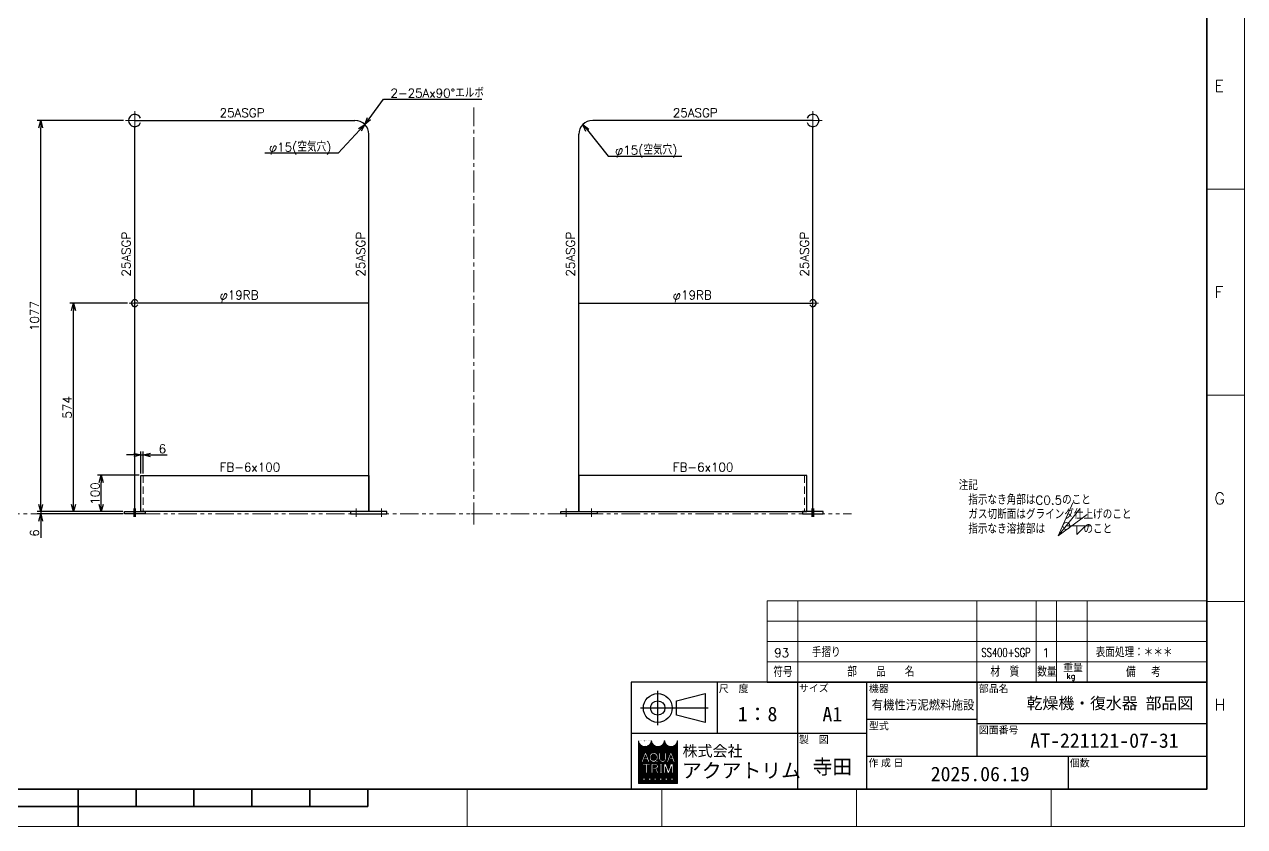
# Model space of a CAD drawing. Header units: millimetres. Extents: x 0 to 6626, y -38 to 4663.
# Drawn here: x 3269 to 6626, y 0 to 2209 of the extents above; entities that cross this region are included whole.
import ezdxf
from ezdxf import colors
from ezdxf.entities.mleader import LeaderData, LeaderLine
from ezdxf.enums import TextEntityAlignment as Align
from ezdxf.math import Vec2, Vec3

# ---------------------------------------------------------------- set-up
doc = ezdxf.new("R2010")
doc.units = ezdxf.units.MM
doc.header["$LTSCALE"] = 3.2
doc.header["$PDMODE"] = 99
doc.header["$PDSIZE"] = 1
for name, pattern in [('CENTER2', [28.575, 19.05, -3.175, 3.175, -3.175]), ('HIDDEN', [9.525, 6.35, -3.175]), ('PHANTOM2', [31.75, 15.875, -3.175, 3.175, -3.175, 3.175, -3.175])]:
    doc.linetypes.add(name, pattern=pattern)
for name, color, linetype, lineweight in [('04_HIDDEN', 2, 'HIDDEN', 13), ('05_CENTER', 4, 'CENTER2', 13), ('06_PHANTOM', 2, 'PHANTOM2', 13), ('07_TEXT', 3, 'Continuous', 13), ('08_DIM', 3, 'Continuous', 13), ('90_FRAME', 5, 'Continuous', 35)]:
    doc.layers.add(name, color=color, linetype=linetype, lineweight=lineweight)
doc.layers.add('10_DRAFT', color=8, linetype='Continuous', lineweight=0, plot=False)
doc.layers.add('91_BLANK', color=5, linetype='Continuous', lineweight=0, plot=False)
doc.styles.add('KSS_TXT', font='txt.shx', dxfattribs={"bigfont": 'extfont2.shx'})
doc.styles.add('MS_G', font='MS Gothic.ttf')
doc.styles.get("Standard").update_dxf_attribs({"font": 'txt.shx', "bigfont": 'extfont2.shx'})
doc.styles.add('表題用', font='MS PGothic.ttf')
doc.dimstyles.new('KSS_DIM', dxfattribs={"dimscale": 8, "dimtxt": 3, "dimasz": 2.5, "dimexe": 1.25, "dimexo": 0.625, "dimtad": 1, "dimdsep": 46, "dimtxsty": 'KSS_TXT', "dimblk": 'OPEN30', "dimcen": 0, "dimazin": 2, "dimtfac": 0.75, "dimtmove": 0, "dimatfit": 3, "dimldrblk": 'OPEN30', "dimfxl": 1.25, "dimtolj": 1, "dimarcsym": 0})

# ---------------------------------------------------------------- blocks, each defined once
blk = doc.blocks.new('Weld-line')
blk.add_line((0, 0), (1, 0))
blk = doc.blocks.new('Weld10-s5')
blk.add_circle((0, 0), 2)
blk = doc.blocks.new('Weld10-a1')
for p, q in [((5, 0), (0, 5)), ((0, 5), (0, 0)), ((0, 0), (5, 0))]:
    blk.add_line(p, q)
at = {"width": 0.9}
blk.add_attdef('S', text='', height=2.8, dxfattribs=at).set_placement((-2, 1), align=Align.RIGHT)
blk.add_attdef('L', (8, 1), '', height=2.8, dxfattribs=at)
blk = doc.blocks.new('_Open30')
at = {"color": 0, "linetype": 'ByBlock', "lineweight": -2}
for p, q in [((-1, 0.268), (0, 0)), ((0, 0), (-1, -0.268)), ((0, 0), (-1, 0))]:
    blk.add_line(p, q, dxfattribs=at)
blk = doc.blocks.new('*D162')
at = {"layer": '08_DIM', "color": 0, "lineweight": -2, "transparency": 16777216}
for p, q in [((3552.1, 1441.2), (3393.8, 1441.2)), ((3403.8, 887.2), (3403.8, 1421.2)), ((3539.2, 867.2), (3393.8, 867.2))]:
    blk.add_line(p, q, dxfattribs=at)
at = {"layer": 'Defpoints', "color": 0, "transparency": 16777216}
for p in [(3403.8, 1441.2), (3557.1, 1441.2), (3544.2, 867.2)]:
    blk.add_point(p, dxfattribs=at)
at = {"layer": '08_DIM', "color": 0, "lineweight": -2, "transparency": 16777216, "xscale": 20, "yscale": 20, "zscale": 20}
for p, rotation in [((3403.8, 1441.2), 90), ((3403.8, 867.2), 270)]:
    blk.add_blockref('_Open30', p, dxfattribs=dict(at, rotation=rotation))
at = {"layer": '08_DIM', "color": 0, "transparency": 16777216, "insert": (3386.8, 1154.2), "char_height": 24, "attachment_point": 5, "rotation": 90, "style": 'KSS_TXT'}
blk.add_mtext('\\A1;574', dxfattribs=at)
blk = doc.blocks.new('*D163')
at = {"layer": '08_DIM', "color": 0, "lineweight": -2, "transparency": 16777216}
for p, q in [((3541.7, 1944.2), (3303.6, 1944.2)), ((3313.6, 887.2), (3313.6, 1924.2)), ((3539.2, 867.2), (3303.6, 867.2))]:
    blk.add_line(p, q, dxfattribs=at)
at = {"layer": 'Defpoints', "color": 0, "transparency": 16777216}
for p in [(3313.6, 1944.2), (3546.7, 1944.2), (3544.2, 867.2)]:
    blk.add_point(p, dxfattribs=at)
at = {"layer": '08_DIM', "color": 0, "lineweight": -2, "transparency": 16777216, "xscale": 20, "yscale": 20, "zscale": 20}
for p, rotation in [((3313.6, 1944.2), 90), ((3313.6, 867.2), 270)]:
    blk.add_blockref('_Open30', p, dxfattribs=dict(at, rotation=rotation))
at = {"layer": '08_DIM', "color": 0, "transparency": 16777216, "insert": (3296.6, 1405.7), "char_height": 24, "attachment_point": 5, "rotation": 90, "style": 'KSS_TXT'}
blk.add_mtext('\\A1;1077', dxfattribs=at)
blk = doc.blocks.new('*D164')
at = {"layer": '08_DIM', "color": 0, "lineweight": -2, "transparency": 16777216}
for p, q in [((3313.6, 887.2), (3313.6, 907.2)), ((3539.2, 867.2), (3303.6, 867.2)), ((3539.2, 861.2), (3303.6, 861.2)), ((3313.6, 867.2), (3313.6, 861.2)), ((3313.6, 841.2), (3313.6, 795.2))]:
    blk.add_line(p, q, dxfattribs=at)
at = {"layer": 'Defpoints', "color": 0, "transparency": 16777216}
for p in [(3313.6, 861.2), (3544.2, 867.2), (3544.2, 861.2)]:
    blk.add_point(p, dxfattribs=at)
at = {"layer": '08_DIM', "color": 0, "lineweight": -2, "transparency": 16777216, "xscale": 20, "yscale": 20, "zscale": 20}
for p, rotation in [((3313.6, 867.2), 270), ((3313.6, 861.2), 90)]:
    blk.add_blockref('_Open30', p, dxfattribs=dict(at, rotation=rotation))
at = {"layer": '08_DIM', "color": 0, "transparency": 16777216, "insert": (3296.6, 808.2), "char_height": 24, "attachment_point": 5, "rotation": 90, "style": 'KSS_TXT'}
blk.add_mtext('\\A1;6', dxfattribs=at)
blk = doc.blocks.new('*D165')
at = {"layer": '08_DIM', "color": 0, "lineweight": -2, "transparency": 16777216}
for p, q in [((3584.5, 967.2), (3470.3, 967.2)), ((3480.3, 887.2), (3480.3, 947.2)), ((3539.2, 867.2), (3470.3, 867.2))]:
    blk.add_line(p, q, dxfattribs=at)
at = {"layer": 'Defpoints', "color": 0, "transparency": 16777216}
for p in [(3480.3, 967.2), (3589.5, 967.2), (3544.2, 867.2)]:
    blk.add_point(p, dxfattribs=at)
at = {"layer": '08_DIM', "color": 0, "lineweight": -2, "transparency": 16777216, "xscale": 20, "yscale": 20, "zscale": 20}
for p, rotation in [((3480.3, 967.2), 90), ((3480.3, 867.2), 270)]:
    blk.add_blockref('_Open30', p, dxfattribs=dict(at, rotation=rotation))
at = {"layer": '08_DIM', "color": 0, "transparency": 16777216, "insert": (3463.3, 917.2), "char_height": 24, "attachment_point": 5, "rotation": 90, "style": 'KSS_TXT'}
blk.add_mtext('\\A1;100', dxfattribs=at)
blk = doc.blocks.new('*D166')
at = {"layer": '08_DIM', "color": 0, "lineweight": -2, "transparency": 16777216}
for p, q in [((3569.5, 1023.2), (3549.5, 1023.2)), ((3589.5, 972.2), (3589.5, 1033.2)), ((3589.5, 1023.2), (3595.5, 1023.2)), ((3595.5, 972.2), (3595.5, 1033.2)), ((3615.5, 1023.2), (3661.5, 1023.2))]:
    blk.add_line(p, q, dxfattribs=at)
at = {"layer": 'Defpoints', "color": 0, "transparency": 16777216}
for p in [(3595.5, 1023.2), (3589.5, 967.2), (3595.5, 967.2)]:
    blk.add_point(p, dxfattribs=at)
at = {"layer": '08_DIM', "color": 0, "lineweight": -2, "transparency": 16777216, "xscale": 20, "yscale": 20, "zscale": 20}
blk.add_blockref('_Open30', (3589.5, 1023.2), dxfattribs=at)
at = {"layer": '08_DIM', "color": 0, "lineweight": -2, "transparency": 16777216, "xscale": 20, "yscale": 20, "zscale": 20, "rotation": 180}
blk.add_blockref('_Open30', (3595.5, 1023.2), dxfattribs=at)
at = {"layer": '08_DIM', "color": 0, "transparency": 16777216, "insert": (3648.5, 1040.2), "char_height": 24, "attachment_point": 5, "style": 'KSS_TXT'}
blk.add_mtext('\\A1;6', dxfattribs=at)
blk = doc.blocks.new('Jis_w20130906110600')
blk.add_blockref('Weld10-s5', (0, 0))
at = {"xscale": -1, "rotation": 180}
blk.add_blockref('Weld10-a1', (6, 0), dxfattribs=at)
at = {"layer": '08_DIM', "xscale": 14, "yscale": 14, "zscale": 14}
blk.add_blockref('Weld-line', (0, 0), dxfattribs=at)
at = {"style": 'KSS_TXT', "flags": 1}
blk.add_attdef('JISINFO', (0, 0), '', height=3, dxfattribs=at)
at = {"layer": '08_DIM'}
blk.add_leader([(-4.63, -5.77), (0, 0)], dimstyle='KSS_DIM', dxfattribs=at)

msp = doc.modelspace()

# ---------------------------------------------------------------- hatches: boundary and pattern name
at = {"layer": '90_FRAME', "lineweight": 5}
h = msp.add_hatch(dxfattribs=at)
h.set_pattern_fill('_USER', color=4, scale=2.4, angle=45, pattern_type=0)
h.set_pattern_definition([(45, (6e-06, 8e-07), (-1.6970563, 1.6970563), [])])
edge = h.paths.add_edge_path()
edge.add_arc((5065.568, 236.089), 0.512, 90, 180)
edge.add_ellipse((5047.637, 236.089), major_axis=(-17.419, 0), ratio=0.88235294, start_angle=360, end_angle=540, ccw=False)
edge.add_arc((5029.706, 236.089), 0.512, 3.187318, 180)
edge.add_ellipse((5011.775, 236.089), major_axis=(-17.419, 0), ratio=0.88235294, start_angle=360, end_angle=540, ccw=False)
edge.add_arc((4993.844, 236.089), 0.512, 3.187318, 180)
edge.add_ellipse((4975.912, 236.089), major_axis=(-17.419, 0), ratio=0.88235294, start_angle=360, end_angle=540, ccw=False)
edge.add_arc((4957.981, 236.089), 0.512, 3.187318, 90)
edge.add_line((4957.981, 236.601), (4957.981, 118.255))
edge.add_line((4957.981, 118.255), (5065.568, 118.255))
edge.add_line((5065.568, 118.255), (5065.568, 236.601))
h.paths.add_polyline_path([(4975.33, 203.395), (4979.577, 203.395), (4989.237, 177.903), (4989.237, 177.78), (4984.638, 177.78), (4982.234, 184.533), (4972.776, 184.533), (4974.163, 188.426), (4980.847, 188.426), (4977.454, 197.956), (4970.269, 177.78), (4965.67, 177.78), (4965.67, 177.903)], flags=16)
edge = h.paths.add_edge_path(flags=16)
edge.add_ellipse((4999.928, 192.124), major_axis=(-11.783, 0), ratio=0.95652174, start_angle=180, end_angle=360, ccw=False)
edge.add_line((5011.711, 192.124), (5011.711, 189.051))
edge.add_ellipse((4999.928, 189.051), major_axis=(-11.783, 0), ratio=0.95652174, start_angle=143.33265, end_angle=180, ccw=False)
edge.add_line((5009.226, 182.128), (5005.925, 184.848))
edge.add_ellipse((4999.928, 189.352), major_axis=(7.514, 0), ratio=0.99503582, start_angle=-36.905754, end_angle=0)
edge.add_line((5007.441, 189.352), (5007.441, 191.823))
edge.add_ellipse((4999.928, 191.823), major_axis=(7.514, 0), ratio=0.99471826, start_angle=360, end_angle=540)
edge.add_line((4992.414, 191.823), (4992.414, 189.352))
edge.add_ellipse((4999.928, 189.352), major_axis=(7.514, 0), ratio=0.99503582, start_angle=-180, end_angle=-65.651022)
edge.add_line((5003.013, 182.535), (5000.921, 184.571))
edge.add_line((5000.921, 184.571), (5003.19, 186.981))
edge.add_line((5003.19, 186.981), (5012.679, 179.162))
edge.add_line((5012.679, 179.162), (5009.713, 176.013))
edge.add_line((5009.713, 176.013), (5006.152, 179.48))
edge.add_ellipse((4999.928, 189.051), major_axis=(-11.783, 0), ratio=0.95652174, start_angle=0, end_angle=123.036902, ccw=False)
edge.add_line((4988.144, 189.051), (4988.144, 192.124))
h.paths.add_polyline_path([(4989.999, 172.656), (4989.999, 169.07), (4982.314, 169.07, 0.41421356), (4981.802, 168.558), (4981.802, 147.04), (4977.191, 147.04), (4977.191, 168.558, 0.41421356), (4976.679, 169.07), (4968.994, 169.07), (4968.994, 172.656)], flags=16)
edge = h.paths.add_edge_path(flags=16)
edge.add_line((4992.919, 172.656), (5004.702, 172.656))
edge.add_ellipse((5004.702, 165.918), major_axis=(-8.27, 0), ratio=0.8148203, start_angle=115.670702, end_angle=270, ccw=False)
edge.add_arc((5005.971, 156.786), 3.35, 22.272952, 58.553113, ccw=False)
edge.add_line((5009.07, 158.055), (5013.485, 147.245))
edge.add_line((5013.485, 147.245), (5013.485, 147.04))
edge.add_line((5013.485, 147.04), (5008.515, 147.04))
edge.add_line((5008.515, 147.04), (5004.615, 157.895))
edge.add_arc((5002.714, 157.13), 2.049, 21.928298, 90)
edge.add_line((5002.714, 159.179), (4997.684, 159.179))
edge.add_line((4997.684, 159.179), (4997.684, 162.766))
edge.add_line((4997.684, 162.766), (5005.317, 162.766))
edge.add_arc((5005.207, 165.918), 3.154, 271.997057, 448.002943)
edge.add_line((5005.317, 169.07), (4997.53, 169.07))
edge.add_line((4997.53, 169.07), (4997.53, 147.04))
edge.add_line((4997.53, 147.04), (4992.919, 147.04))
edge.add_line((4992.919, 147.04), (4992.919, 172.656))
h.paths.add_polyline_path([(5014.079, 203.395), (5018.69, 203.395), (5018.69, 189.051, 0.17503056), (5020.724, 183.179, 0.25714961), (5028.952, 183.179, 0.17503056), (5030.986, 189.051), (5030.986, 203.395), (5035.597, 203.395), (5035.597, 188.124, -0.37939124), (5025.606, 177.78), (5024.069, 177.78, -0.37939124), (5014.079, 188.124)], flags=16)
h.paths.add_polyline_path([(5017.37, 172.656), (5023.005, 172.656), (5023.005, 169.07, 0.41421356), (5022.493, 168.558), (5022.493, 151.139, 0.41421356), (5023.005, 150.627), (5023.005, 147.04), (5017.37, 147.04), (5017.37, 150.627, 0.41421356), (5017.882, 151.139), (5017.882, 168.558, 0.41421356), (5017.37, 169.07)], flags=16)
h.paths.add_polyline_path([(5027.621, 172.656), (5034.312, 172.656), (5040.429, 154.052), (5046.546, 172.656), (5053.241, 172.656), (5053.241, 147.04), (5048.63, 147.04), (5048.63, 164.972), (5042.734, 147.04), (5038.124, 147.04), (5032.228, 164.972), (5032.232, 147.04), (5027.621, 147.04)], flags=16)
h.paths.add_polyline_path([(5044.996, 203.395), (5049.244, 203.395), (5058.904, 177.903), (5058.904, 177.78), (5054.305, 177.78), (5051.9, 184.533), (5042.443, 184.533), (5043.829, 188.426), (5050.514, 188.426), (5047.12, 197.956), (5039.936, 177.78), (5035.337, 177.78), (5035.337, 177.903)], flags=16)
h.paths.add_polyline_path([(4970.277, 133.625), (4976.425, 133.625), (4976.425, 127.477), (4970.277, 127.477)], flags=16)
h.paths.add_polyline_path([(4985.646, 133.625), (4991.794, 133.625), (4991.794, 127.477), (4985.646, 127.477)], flags=16)
h.paths.add_polyline_path([(5001.016, 133.625), (5007.164, 133.625), (5007.164, 127.477), (5001.016, 127.477)], flags=16)
h.paths.add_polyline_path([(5016.386, 133.625), (5022.533, 133.625), (5022.533, 127.477), (5016.386, 127.477)], flags=16)
h.paths.add_polyline_path([(5031.755, 133.625), (5037.903, 133.625), (5037.903, 127.477), (5031.755, 127.477)], flags=16)
h.paths.add_polyline_path([(5047.125, 133.625), (5053.272, 133.625), (5053.272, 127.477), (5047.125, 127.477)], flags=16)

# ---------------------------------------------------------------- linework, layer by layer
for p, q in [((3572.47, 1944.168), (4178.161, 1944.168)), ((5437.915, 1944.168), (4832.223, 1944.168)), ((4216.261, 1441.168), (3572.47, 1441.168)), ((4794.123, 1441.168), (5437.915, 1441.168))]:
    msp.add_line(p, q)
at = {"color": 0}
for p, q in [((3572.47, 867.168), (3572.47, 1927.168)), ((5437.915, 867.168), (5437.915, 1927.168)), ((4216.261, 867.168), (4216.261, 1906.068)), ((4794.123, 867.168), (4794.123, 1906.068))]:
    msp.add_line(p, q, dxfattribs=at)
for points in [[(3589.47, 967.168), (4216.261, 967.168), (4216.261, 867.168), (3589.47, 867.168)], [(5420.915, 967.168), (4794.123, 967.168), (4794.123, 867.168), (5420.915, 867.168)], [(3544.183, 867.168), (3600.757, 867.168), (3600.757, 861.168), (3544.183, 861.168)], [(4166.261, 861.168), (4266.261, 861.168), (4266.261, 867.168), (4166.261, 867.168)], [(4844.123, 861.168), (4744.123, 861.168), (4744.123, 867.168), (4844.123, 867.168)], [(5466.202, 867.168), (5409.627, 867.168), (5409.627, 861.168), (5466.202, 861.168)]]:
    msp.add_lwpolyline(points, close=True, dxfattribs=at)
for centre, radius, start, end in [((3572.47, 1944.168), 17, 20.667316, 339.332684), ((5437.915, 1944.168), 17, 200.667316, 159.332684), ((3572.47, 1441.168), 9.5, 31.756864, 328.243136), ((5437.915, 1441.168), 9.5, 211.756864, 148.243136)]:
    msp.add_arc(centre, radius, start, end, dxfattribs=at)
for centre, start, end in [((4178.161, 1906.068), 0, 90), ((4832.223, 1906.068), 90, 180)]:
    msp.add_arc(centre, 38.1, start, end)
at = {"layer": '04_HIDDEN'}
for p, q in [((3595.47, 967.168), (3595.47, 867.168)), ((5414.915, 967.168), (5414.915, 867.168))]:
    msp.add_line(p, q, dxfattribs=at)
at = {"layer": '05_CENTER'}
for p, q in [((3572.47, 1918.383), (3572.47, 1969.953)), ((4505.192, 831.344), (4505.192, 1979.703)), ((5437.915, 1918.383), (5437.915, 1969.953)), ((3546.685, 1944.168), (3598.255, 1944.168)), ((5463.7, 1944.168), (5412.13, 1944.168)), ((3572.47, 1425.785), (3572.47, 1456.551)), ((5437.915, 1425.785), (5437.915, 1456.551)), ((3587.853, 1441.168), (3557.087, 1441.168)), ((5422.532, 1441.168), (5453.298, 1441.168)), ((3570.028, 875.766), (3570.028, 852.519)), ((3572.47, 875.766), (3572.47, 852.519)), ((3574.911, 875.766), (3574.911, 852.519)), ((4181.261, 875.766), (4181.261, 852.519)), ((4251.261, 875.766), (4251.261, 852.519)), ((4759.123, 875.766), (4759.123, 852.519)), ((4829.123, 875.766), (4829.123, 852.519)), ((5435.473, 875.766), (5435.473, 852.519)), ((5437.915, 875.766), (5437.915, 852.519)), ((5440.356, 875.766), (5440.356, 852.519))]:
    msp.add_line(p, q, dxfattribs=at)
at = {"layer": '06_PHANTOM'}
msp.add_line((1051.091, 861.168), (5544.047, 861.168), dxfattribs=at)
at = {"layer": '10_DRAFT'}
msp.add_line((4511.439, 861.168), (4498.945, 861.168), dxfattribs=at)
at = {"layer": '90_FRAME', "color": 4, "lineweight": 13}
for p, q in [((6625.607, 1755.47), (6521.911, 1755.47)), ((6625.607, 1187.492), (6521.911, 1187.492)), ((5312.14, 621.403), (5312.14, 397.403)), ((5312.14, 621.403), (6521.911, 621.403)), ((5396.14, 621.403), (5396.14, 397.403)), ((5888.864, 621.403), (5888.864, 397.403)), ((6052.417, 621.403), (6052.417, 397.403)), ((6108.417, 621.403), (6108.417, 397.403)), ((6192.417, 621.403), (6192.417, 397.403)), ((6625.607, 619.514), (6521.911, 619.514)), ((5312.14, 565.403), (6521.911, 565.403)), ((5312.14, 509.403), (6521.911, 509.403)), ((5312.14, 453.403), (6521.911, 453.403)), ((4487.274, 0), (4487.274, 103.232)), ((5022.741, 0), (5022.741, 103.232)), ((5558.208, 0), (5558.208, 103.232)), ((6093.676, 0), (6093.676, 103.232))]:
    msp.add_line(p, q, dxfattribs=at)
at = {"layer": '90_FRAME', "color": 0, "lineweight": 25}
for p, q in [((5011.171, 279.169), (5011.171, 374.209)), ((5175.511, 255.975), (5175.511, 397.403)), ((5396.14, 103.232), (5396.14, 397.403)), ((5586.769, 103.232), (5586.769, 397.403)), ((5888.864, 397.403), (5888.864, 193.746)), ((4963.651, 326.689), (5149.771, 326.689)), ((5586.769, 295.575), (5888.864, 295.575)), ((5888.864, 284.26), (6521.911, 284.26)), ((5586.769, 255.975), (4937.911, 255.975)), ((5586.769, 193.746), (6521.911, 193.746)), ((6139.854, 193.746), (6139.854, 103.232))]:
    msp.add_line(p, q, dxfattribs=at)
at = {"layer": '90_FRAME', "color": 7, "lineweight": 25}
msp.add_line((5312.14, 397.403), (6521.911, 397.403), dxfattribs=at)
at = {"layer": '90_FRAME', "color": 4, "lineweight": 5}
for p, q in [((4957.981, 118.255), (4957.981, 236.601)), ((5065.568, 236.601), (5065.568, 118.255)), ((4965.67, 177.903), (4975.33, 203.395)), ((4975.33, 203.395), (4979.577, 203.395)), ((4989.237, 177.903), (4979.577, 203.395)), ((5014.079, 188.124), (5014.079, 203.395)), ((5018.69, 203.395), (5014.079, 203.395)), ((5018.69, 189.051), (5018.69, 203.395)), ((5030.986, 189.051), (5030.986, 203.395)), ((5030.986, 203.395), (5035.597, 203.395)), ((5035.337, 177.903), (5044.996, 203.395)), ((5035.597, 188.124), (5035.597, 203.395)), ((5044.996, 203.395), (5049.244, 203.395)), ((5058.904, 177.903), (5049.244, 203.395)), ((4965.67, 177.78), (4965.67, 177.903)), ((4965.67, 177.903), (4965.67, 177.903)), ((4965.67, 177.78), (4965.67, 177.903)), ((4965.67, 177.78), (4970.269, 177.78)), ((4968.994, 172.656), (4989.999, 172.656)), ((4968.994, 172.656), (4968.994, 169.07)), ((4968.994, 169.07), (4976.679, 169.07)), ((4970.269, 177.78), (4977.454, 197.956)), ((4972.776, 184.533), (4974.163, 188.426)), ((4972.776, 184.533), (4982.234, 184.533)), ((4974.163, 188.426), (4980.847, 188.426)), ((4977.191, 147.04), (4977.191, 168.558)), ((4980.847, 188.426), (4977.454, 197.956)), ((4981.802, 147.04), (4981.802, 168.558)), ((4984.638, 177.78), (4982.234, 184.533)), ((4982.314, 169.07), (4989.999, 169.07)), ((4989.237, 177.78), (4984.638, 177.78)), ((4988.144, 192.124), (4988.144, 189.051)), ((4989.237, 177.78), (4989.237, 177.903)), ((4989.999, 172.656), (4989.999, 169.07)), ((4992.414, 191.823), (4992.414, 189.364)), ((4992.919, 172.656), (4992.919, 147.04)), ((4992.919, 172.656), (5004.702, 172.656)), ((4997.53, 147.04), (4997.53, 169.07)), ((4997.53, 169.07), (5005.317, 169.07)), ((5000.921, 184.571), (5003.19, 186.981)), ((5000.921, 184.571), (5003.013, 182.535)), ((5003.19, 186.981), (5012.679, 179.162)), ((5005.925, 184.848), (5009.226, 182.128)), ((5006.152, 179.48), (5009.713, 176.013)), ((5007.441, 191.823), (5007.441, 189.364)), ((5009.713, 176.013), (5012.679, 179.162)), ((5011.711, 192.124), (5011.711, 189.051)), ((5017.37, 172.656), (5023.005, 172.656)), ((5017.37, 172.656), (5017.37, 169.07)), ((5017.882, 151.139), (5017.882, 168.558)), ((5022.493, 151.139), (5022.493, 168.558)), ((5023.005, 172.656), (5023.005, 169.07)), ((5025.606, 177.78), (5024.069, 177.78)), ((5027.621, 172.656), (5027.621, 147.04)), ((5027.621, 172.656), (5034.312, 172.656)), ((5040.429, 154.052), (5034.312, 172.656)), ((5035.337, 177.78), (5035.337, 177.903)), ((5035.337, 177.903), (5035.337, 177.903)), ((5035.337, 177.78), (5035.337, 177.903)), ((5035.337, 177.78), (5039.936, 177.78)), ((5039.936, 177.78), (5047.12, 197.956)), ((5040.429, 154.052), (5046.546, 172.656)), ((5042.443, 184.533), (5043.829, 188.426)), ((5042.443, 184.533), (5051.9, 184.533)), ((5043.829, 188.426), (5050.514, 188.426)), ((5053.241, 172.656), (5046.546, 172.656)), ((5050.514, 188.426), (5047.12, 197.956)), ((5054.305, 177.78), (5051.9, 184.533)), ((5053.241, 147.04), (5053.241, 172.656)), ((5058.904, 177.78), (5054.305, 177.78)), ((5058.904, 177.78), (5058.904, 177.903)), ((4977.191, 147.04), (4981.802, 147.04)), ((4992.919, 147.04), (4997.53, 147.04)), ((4997.684, 159.179), (4997.684, 162.766)), ((4997.684, 162.766), (5005.317, 162.766)), ((4997.684, 159.179), (5002.714, 159.179)), ((5004.615, 157.895), (5008.515, 147.04)), ((5008.515, 147.04), (5013.485, 147.04)), ((5009.07, 158.055), (5013.485, 147.245)), ((5013.485, 147.245), (5013.485, 147.04)), ((5017.37, 147.04), (5017.37, 150.627)), ((5017.37, 147.04), (5023.005, 147.04)), ((5023.005, 147.04), (5023.005, 150.627)), ((5027.621, 147.04), (5032.232, 147.04)), ((5032.232, 147.04), (5032.228, 164.972)), ((5038.124, 147.04), (5032.228, 164.972)), ((5038.124, 147.04), (5042.734, 147.04)), ((5042.734, 147.04), (5048.63, 164.972)), ((5048.63, 164.972), (5048.63, 147.04)), ((5048.63, 147.04), (5053.241, 147.04)), ((5065.568, 118.255), (4957.981, 118.255)), ((4970.277, 133.625), (4976.425, 133.625)), ((4970.277, 133.625), (4970.277, 127.477)), ((4976.425, 127.477), (4970.277, 127.477)), ((4976.425, 133.625), (4976.425, 127.477)), ((4985.646, 133.625), (4991.794, 133.625)), ((4985.646, 133.625), (4985.646, 127.477)), ((4991.794, 127.477), (4985.646, 127.477)), ((4991.794, 133.625), (4991.794, 127.477)), ((5001.016, 133.625), (5007.164, 133.625)), ((5001.016, 133.625), (5001.016, 127.477)), ((5007.164, 127.477), (5001.016, 127.477)), ((5007.164, 133.625), (5007.164, 127.477)), ((5016.386, 133.625), (5022.533, 133.625)), ((5016.386, 133.625), (5016.386, 127.477)), ((5022.533, 127.477), (5016.386, 127.477)), ((5022.533, 133.625), (5022.533, 127.477)), ((5031.755, 133.625), (5037.903, 133.625)), ((5031.755, 133.625), (5031.755, 127.477)), ((5037.903, 127.477), (5031.755, 127.477)), ((5037.903, 133.625), (5037.903, 127.477)), ((5053.272, 133.625), (5047.125, 133.625)), ((5047.125, 133.625), (5047.125, 127.477)), ((5047.125, 127.477), (5053.272, 127.477)), ((5053.272, 133.625), (5053.272, 127.477))]:
    msp.add_line(p, q, dxfattribs=at)
at = {"layer": '90_FRAME'}
for p, q in [((3416.339, 0), (3416.339, 103.232)), ((3575.871, 55.372), (3575.871, 103.232)), ((3735.402, 55.372), (3735.402, 103.232)), ((3894.934, 55.372), (3894.934, 103.232)), ((4054.465, 55.372), (4054.465, 103.232)), ((4213.996, 55.372), (4213.996, 103.232)), ((2618.682, 55.372), (4213.996, 55.372))]:
    msp.add_line(p, q, dxfattribs=at)
msp.add_lwpolyline([(310.767, 103.232), (6521.911, 103.232), (6521.911, 4543.663), (310.767, 4543.663)], close=True, dxfattribs=at)
at = {"layer": '90_FRAME', "color": 0, "lineweight": 25}
msp.add_lwpolyline([(4937.911, 103.232), (6521.911, 103.232), (6521.911, 397.403), (4937.911, 397.403)], close=True, dxfattribs=at)
msp.add_lwpolyline([(5062.651, 346.489), (5141.851, 366.289), (5141.851, 287.089), (5062.651, 306.889), (5062.651, 346.489)], dxfattribs=at)
for radius in [39.6, 19.8]:
    msp.add_circle((5011.171, 326.689), radius, dxfattribs=at)
at = {"layer": '90_FRAME', "color": 4, "lineweight": 5}
for centre, radius, start, end in [((4957.981, 236.089), 0.512, 0, 90), ((4993.844, 236.089), 0.512, 0, 180), ((4993.844, 236.089), 0.512, 0, 90), ((5029.706, 236.089), 0.512, 0, 180), ((5065.568, 236.089), 0.512, 90, 180), ((4976.679, 168.558), 0.512, 0, 90), ((4982.314, 168.558), 0.512, 90, 180), ((5005.207, 165.918), 3.154, 271.997057, 88.002943), ((5024.91, 188.587), 10.84, 182.450031, 265.555257), ((5017.37, 168.558), 0.512, 0, 90), ((5027.836, 188.931), 9.147, 179.252794, 218.964572), ((5024.838, 190.649), 8.528, 241.157728, 298.842272), ((5023.005, 168.558), 0.512, 90, 180), ((5024.766, 188.587), 10.84, 274.444743, 357.549969), ((5021.84, 188.931), 9.147, 321.035428, 0.747206), ((5002.714, 157.13), 2.049, 21.928298, 90), ((5005.971, 156.786), 3.35, 22.272952, 58.553113), ((5017.37, 151.139), 0.512, 270, 0), ((5023.005, 151.139), 0.512, 180, 270)]:
    msp.add_arc(centre, radius, start, end, dxfattribs=at)
for centre, major_axis, ratio, start_param, end_param in [((4975.912, 236.089), (-17.419, 0), 0.88235294, 6.28318531, 9.42477796), ((5011.775, 236.089), (-17.419, 0), 0.88235294, 6.28318531, 9.42477796), ((5047.637, 236.089), (-17.419, 0), 0.88235294, 6.28318531, 9.42477796), ((4999.928, 192.124), (-11.783, 0), 0.95652174, 3.14159265, 6.28318531), ((4999.928, 191.823), (7.514, 0), 0.99471826, 6.28318531, 9.42477796), ((5004.702, 165.918), (-8.27, 0), 0.8148203, 1.94406945, 4.71238898)]:
    msp.add_ellipse(centre, major_axis=major_axis, ratio=ratio, start_param=start_param, end_param=end_param, dxfattribs=at)
at = {"layer": '90_FRAME', "color": 4, "lineweight": 5, "extrusion": (0, 0, -1)}
for centre, major_axis, ratio, start_param, end_param in [((4999.928, 189.051), (-11.783, 0), 0.95652174, 4.15591475, 6.28318531), ((4999.928, 189.352), (7.514, 0), 0.99503582, 7.43087802, 9.42477796), ((4999.928, 189.352), (7.514, 0), 0.99503582, 6.28318531, 6.92970349), ((4999.928, 189.051), (-11.783, 0), 0.95652174, 3.14159265, 3.80298072)]:
    msp.add_ellipse(centre, major_axis=major_axis, ratio=ratio, start_param=start_param, end_param=end_param, dxfattribs=at)
at = {"layer": '91_BLANK'}
msp.add_lwpolyline([(0, 0), (6625.607, 0), (6625.607, 4663.358), (0, 4663.358)], close=True, dxfattribs=at)

# ---------------------------------------------------------------- block references
at = {"layer": '08_DIM', "xscale": 4.799999999999999, "yscale": 4.799999999999999, "zscale": 4.799999999999999}
msp.add_blockref('Jis_w20130906110600', (6134.892, 827.891), dxfattribs=at)

# ---------------------------------------------------------------- texts
at = {"layer": '07_TEXT', "ltscale": 2, "insert": (5839.144, 950.946), "char_height": 24, "attachment_point": 1}
msp.add_mtext_dynamic_manual_height_columns('注記\\P\u3000指示なき角部はC0.5のこと\\P\u3000ガス切断面はグラインダ仕上げのこと\\P\u3000指示なき溶接部は\u3000\u3000\u3000\u3000のこと', width=535.41887, gutter_width=15, heights=[0], dxfattribs=at)
at = {"layer": '08_DIM'}
for s, p in [('25ASGP', (3805.926, 1953.347)), ('25ASGP', (5052.638, 1953.347)), ('φ19RB', (3805.926, 1451.73)), ('φ19RB', (5052.638, 1451.73)), ('FB-6x100', (3805.926, 977.73)), ('FB-6x100', (5052.638, 977.73))]:
    msp.add_text(s, height=24, dxfattribs=at).set_placement(p)
for p in [(3560.714, 1514.338), (4205.849, 1514.338), (4783.063, 1514.338), (5426.617, 1514.338)]:
    msp.add_text('25ASGP', height=24, rotation=90, dxfattribs=at).set_placement(p)
at = {"layer": '90_FRAME', "color": 0, "lineweight": 13, "style": 'KSS_TXT'}
for s, p in [('E', (6542.526, 2039.459)), ('F', (6542.526, 1471.481)), ('G', (6542.526, 903.503)), ('H', (6542.526, 335.525))]:
    msp.add_text(s, height=32, dxfattribs=at).set_placement(p, align=Align.MIDDLE_LEFT)
at = {"layer": '90_FRAME', "color": 3, "lineweight": 13}
for s, p in [('93', (5352.079, 478.382)), ('1', (6079.33, 478.785))]:
    msp.add_text(s, height=24, dxfattribs=at).set_placement(p, align=Align.MIDDLE_CENTER)
for s, height, p in [('手摺り', 24, (5435.155, 467)), ('表面処理：＊＊＊', 24, (6216.162, 467)), ('符号', 24, (5329.244, 412.655)), ('部\u3000\u3000品\u3000\u3000名', 24, (5532.702, 413.526)), ('材\u3000質', 24, (5926.211, 413.238)), ('数量', 24, (6055.358, 413.057)), ('重量', 20, (6126.71, 426.146)), ('備  考', 24, (6299.46, 412.655)), ('kg', 16, (6135.55, 406.577))]:
    msp.add_text(s, height=height, dxfattribs=at).set_placement(p)
at = {"layer": '90_FRAME', "color": 3, "lineweight": 13, "width": 0.7}
msp.add_text('SS400+SGP', height=24, dxfattribs=at).set_placement((5901.755, 467.318))
at = {"layer": '90_FRAME', "color": 0, "style": '表題用'}
for s, p in [('尺\u3000度', (5179.1, 379.689)), ('サイズ', (5399.728, 381.181)), ('機器', (5592.205, 380.02)), ('部品名', (5894.3, 380.02)), ('型式', (5592.205, 277.191)), ('図面番号', (5894.3, 265.877)), ('製\u3000図', (5399.728, 239.753)), ('作 成 日', (5590.825, 175.602)), ('個数', (6144.604, 175.049))]:
    msp.add_text(s, height=20, dxfattribs=at).set_placement(p, align=Align.MIDDLE_LEFT)
at = {"layer": '90_FRAME', "color": 0, "style": 'MS_G', "width": 0.9}
msp.add_text('有機性汚泥燃料施設', height=25.6, dxfattribs=at).set_placement((5741.026, 322.569), align=Align.CENTER)
at = {"layer": '90_FRAME', "color": 0, "style": 'MS_G'}
msp.add_text('乾燥機・復水器 部品図', height=32, dxfattribs=at).set_placement((6255.055, 323.717), align=Align.CENTER)
msp.add_text('A1', height=40, dxfattribs=at).set_placement((5491.454, 309.718), align=Align.MIDDLE)
for s, p in [('AT-221121-07-31', (6036.022, 217.029)), ('2025.06.19', (5762.111, 124.959))]:
    msp.add_text(s, height=40, dxfattribs=at).set_placement(p)
at = {"layer": '90_FRAME', "color": 4, "style": 'MS_G'}
msp.add_text('株式会社', height=30.2431, dxfattribs=at).set_placement((5162.045, 208.225), align=Align.MIDDLE_CENTER)
msp.add_text('アクアトリム', height=40, dxfattribs=at).set_placement((5077.874, 134.361))
at = {"layer": '90_FRAME', "color": 0, "style": 'MS_G'}
for tag, p in [('1：8', (5285.826, 309.718)), ('寺田', (5491.454, 165.46))]:
    msp.add_attdef(tag, text='', height=40, dxfattribs=at).set_placement(p, align=Align.MIDDLE)

# ---------------------------------------------------------------- dimensions: what is measured, and where the dimension line sits
at = {"layer": '08_DIM'}
for base, p2, picture, middle in [((3313.64, 1944.168), (3546.685, 1944.168), '*D163', (3296.64, 1405.668)), ((3403.833, 1441.168), (3557.087, 1441.168), '*D162', (3386.817, 1154.168)), ((3480.309, 967.168), (3589.47, 967.168), '*D165', (3463.309, 917.168)), ((3313.64, 861.168), (3544.183, 861.168), '*D164', (3296.64, 808.168))]:
    dim = msp.add_linear_dim(base=base, p1=(3544.183, 867.168), p2=p2, angle=90, dimstyle='KSS_DIM', dxfattribs=at)
    dim.commit()
    dim.dimension.update_dxf_attribs({"geometry": picture, "text_midpoint": middle})
dim = msp.add_linear_dim(base=(3595.47, 1023.17), p1=(3589.47, 967.168), p2=(3595.47, 967.168), dimstyle='KSS_DIM', dxfattribs=at)
dim.commit()
dim.dimension.update_dxf_attribs({"geometry": '*D166', "text_midpoint": (3648.47, 1040.17)})

# ---------------------------------------------------------------- leaders
ml = msp.add_multileader_mtext('Standard', dxfattribs=at)
ml.set_content('2-25Ax90°エルボ', color=256)
ml.set_leader_properties()
ml.set_arrow_properties(name='OPEN30')
ml.build(insert=Vec2(0, 0))
ml.multileader.update_dxf_attribs({"text_left_attachment_type": 6, "text_right_attachment_type": 6, "dogleg_length": 0.36, "arrow_head_size": 20, "scale": 8})
ctx = ml.context
ctx.base_point, ctx.scale, ctx.char_height, ctx.arrow_head_size, ctx.landing_gap_size, ctx.plane_origin = Vec3(4259.833, 2002.559), 8, 24, 20, 16, Vec3(4805.282, 1933.009)
ctx.left_attachment, ctx.right_attachment = 6, 6
notes = []
notes.append((ctx, [(0, (1, 1, 0), (4256.953, 2002.559), (1, 0), 2.88, [(0, [(4205.102, 1933.009)], 0, [])])]))
ctx.mtext.insert, ctx.mtext.flow_direction = Vec3(4275.833, 2031.359), 5
ml = msp.add_multileader_mtext('Standard', dxfattribs=at)
ml.set_content('φ15(空気穴)', color=256)
ml.set_leader_properties()
ml.set_arrow_properties(name='OPEN30')
ml.build(insert=Vec2(0, 0))
ml.multileader.update_dxf_attribs({"text_left_attachment_type": 6, "text_right_attachment_type": 6, "dogleg_length": 0.36, "arrow_head_size": 20, "scale": 8})
ctx = ml.context
ctx.base_point, ctx.scale, ctx.char_height, ctx.arrow_head_size, ctx.landing_gap_size, ctx.plane_origin = Vec3(3922.975, 1854.012), 8, 24, 20, 16, Vec3(4805.282, 1933.009)
ctx.left_attachment, ctx.right_attachment, ctx.text_align_type = 6, 6, 2
notes.append((ctx, [(0, (1, 1, 0), (4132.255, 1854.012), (-1, 0), 2.88, [(0, [(4205.102, 1933.009)], 0, [])])]))
ctx.mtext.insert, ctx.mtext.alignment, ctx.mtext.flow_direction = Vec3(4113.375, 1882.812), 3, 5
ml = msp.add_multileader_mtext('Standard', dxfattribs=at)
ml.set_content('φ15(空気穴)', color=256)
ml.set_leader_properties()
ml.set_arrow_properties(name='OPEN30')
ml.build(insert=Vec2(0, 0))
ml.multileader.update_dxf_attribs({"text_left_attachment_type": 6, "text_right_attachment_type": 6, "dogleg_length": 0.36, "arrow_head_size": 20, "scale": 8})
ctx = ml.context
ctx.base_point, ctx.scale, ctx.char_height, ctx.arrow_head_size, ctx.landing_gap_size, ctx.plane_origin = Vec3(4877.665, 1845.818), 8, 24, 20, 16, Vec3(4805.282, 1933.009)
ctx.left_attachment, ctx.right_attachment = 6, 6
notes.append((ctx, [(0, (1, 1, 0), (4874.785, 1845.818), (1, 0), 2.88, [(0, [(4805.282, 1933.009)], 0, [])])]))
ctx.mtext.insert, ctx.mtext.flow_direction = Vec3(4893.665, 1874.618), 5
for ctx, leaders in notes:
    for number, flags, end, landing, length, lines in leaders:
        leader = LeaderData()
        leader.index, (leader.has_last_leader_line, leader.has_dogleg_vector, leader.attachment_direction) = number, flags
        leader.last_leader_point, leader.dogleg_vector, leader.dogleg_length = Vec3(end), Vec3(landing), length
        for number, points, colour, breaks in lines:
            line = LeaderLine()
            line.index, line.vertices, line.color, line.breaks = number, Vec3.list(points), colors.encode_raw_color(colour), breaks
            leader.lines.append(line)
        ctx.leaders.append(leader)

doc.saveas('drawing.dxf')
